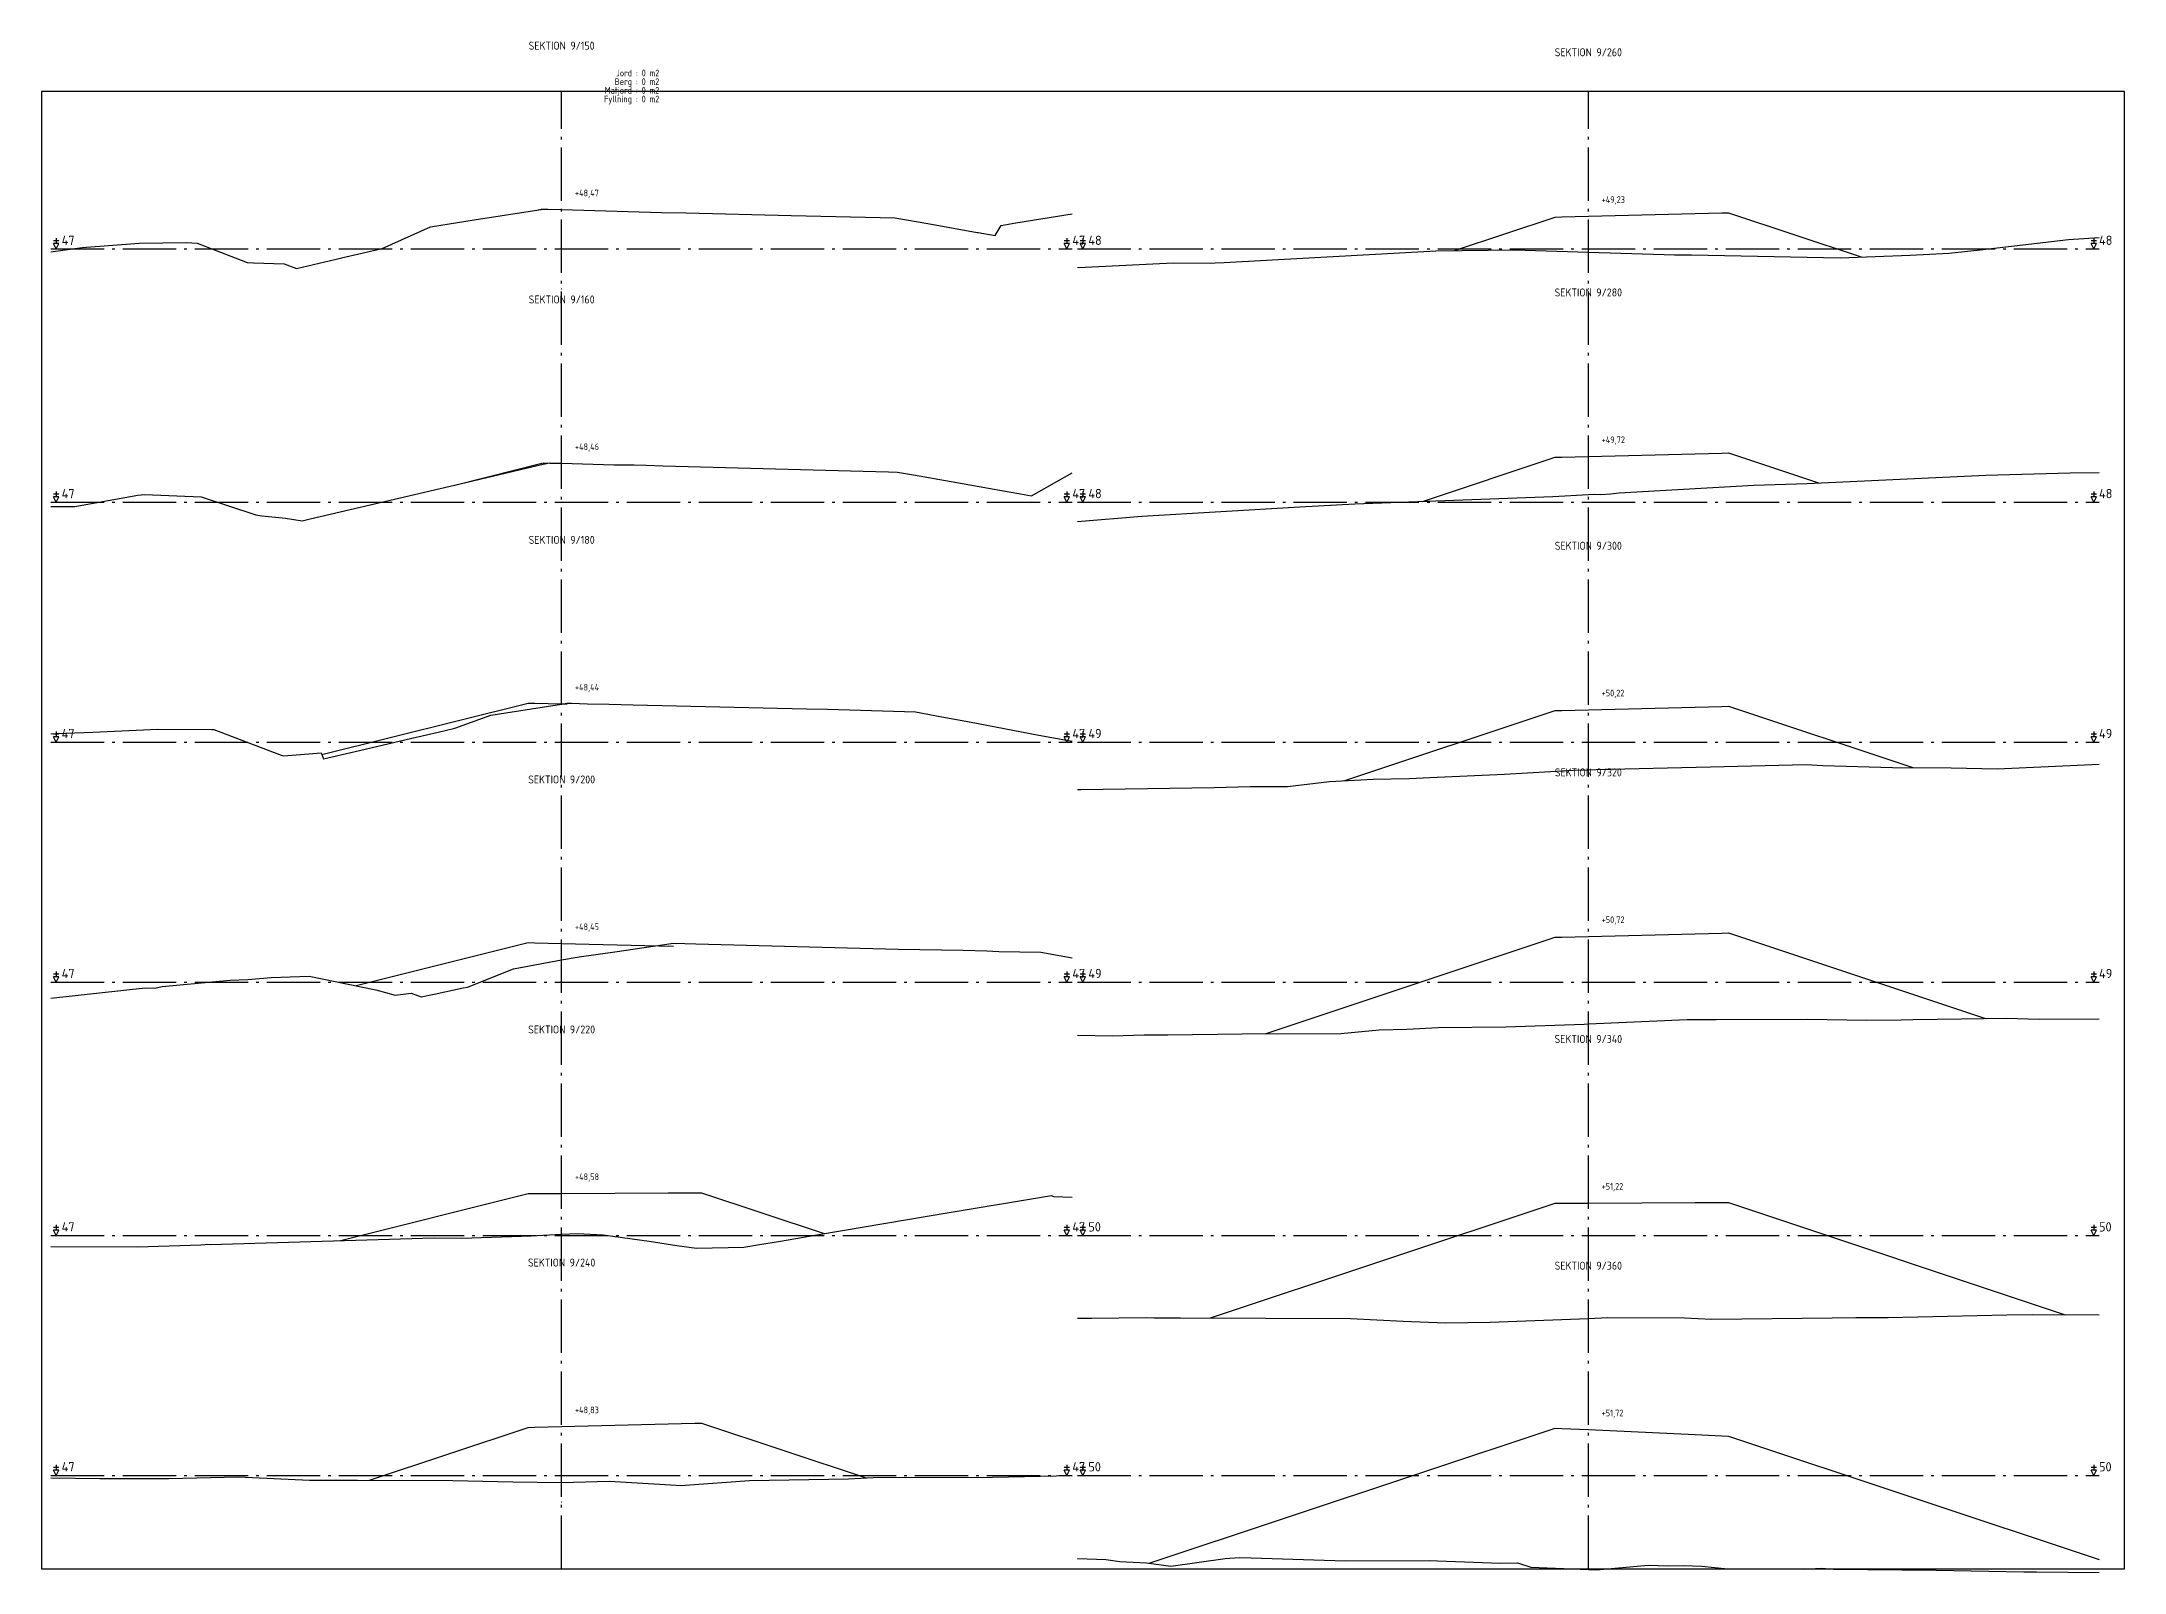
# Model space of a CAD drawing. Header units: metres. Extents: x 164066 to 165347, y 6228109 to 6230364.
# Drawn here: x 164065.9 to 164144, y 6229434 to 6229491.4 of the extents above; entities that cross this region are included whole.
import ezdxf
from ezdxf.enums import TextEntityAlignment as Align

# ---------------------------------------------------------------- set-up
doc = ezdxf.new("R2010")
doc.units = ezdxf.units.M
doc.header["$LTSCALE"] = 0.1
doc.linetypes.add('CENTRUMLINJE', pattern=[27, 20, -3, 1, -3])
for name, color, linetype in [('M-000', 7, 'Continuous'), ('M-372A', 3, 'Continuous'), ('M-374C', 6, 'Continuous'), ('M-378A', 7, 'CENTRUMLINJE'), ('M-378AT', 4, 'Continuous'), ('M-378B', 4, 'CENTRUMLINJE'), ('M-378BT', 4, 'Continuous'), ('M-378CT', 4, 'Continuous'), ('T19202X', 4, 'Continuous')]:
    doc.layers.add(name, color=color, linetype=linetype)
doc.styles.add('ISO35', font='ISO3098', dxfattribs={"height": 3.5})
doc.styles.add('P_ISO_25', font='ISO', dxfattribs={"height": 2.5})
doc.styles.add('P_ISO_30', font='ISO', dxfattribs={"height": 3})

msp = doc.modelspace()

# ---------------------------------------------------------------- linework, layer by layer
at = {"layer": 'M-000'}
msp.add_lwpolyline([(164065.944, 6229434.154), (164144.044, 6229434.154), (164144.044, 6229489.554), (164065.944, 6229489.554), (164065.944, 6229434.154)], dxfattribs=at)
at = {"layer": 'M-372A', "color": 3, "linetype": 'Continuous'}
for points in [[(164066.294, 6229483.552), (164067.461, 6229483.705), (164069.6, 6229483.873), (164071.377, 6229483.899), (164071.77, 6229483.868), (164073.2, 6229483.326), (164073.651, 6229483.147), (164073.89, 6229483.133), (164075.036, 6229483.101), (164075.506, 6229482.925), (164076.988, 6229483.272), (164077.088, 6229483.296), (164077.182, 6229483.318), (164078.71, 6229483.676), (164080.527, 6229484.486), (164082.165, 6229484.744), (164084.753, 6229485.147), (164084.931, 6229485.142), (164085.444, 6229485.128), (164089.19, 6229485.025), (164090.116, 6229485.014), (164094.045, 6229484.911), (164097.945, 6229484.82), (164098.01, 6229484.813), (164099.174, 6229484.606), (164101.028, 6229484.277), (164101.064, 6229484.271), (164101.699, 6229484.159), (164101.92, 6229484.532), (164102.481, 6229484.635), (164104.594, 6229484.968)], [(164104.794, 6229482.96), (164105.076, 6229482.976), (164108.378, 6229483.129), (164109.764, 6229483.121), (164109.956, 6229483.137), (164110.29, 6229483.14), (164118.227, 6229483.584), (164121.181, 6229483.627), (164123.944, 6229483.539), (164126.785, 6229483.449), (164127.181, 6229483.438), (164127.301, 6229483.434), (164127.816, 6229483.433), (164133.392, 6229483.326), (164136.011, 6229483.415), (164137.464, 6229483.502), (164138.633, 6229483.615), (164141.949, 6229484.004), (164143.094, 6229484.086)], [(164066.294, 6229473.999), (164067.184, 6229473.994), (164069.547, 6229474.417), (164069.801, 6229474.45), (164071.926, 6229474.363), (164073.975, 6229473.678), (164074.203, 6229473.641), (164075.091, 6229473.56), (164075.717, 6229473.462), (164076.011, 6229473.531), (164078.262, 6229474.058), (164079.545, 6229474.358), (164081.644, 6229474.85), (164082.635, 6229475.081), (164084.632, 6229475.552), (164084.994, 6229475.638), (164085.444, 6229475.624), (164087.407, 6229475.561), (164088.169, 6229475.552), (164088.611, 6229475.545), (164089.254, 6229475.526), (164096.276, 6229475.328), (164097.703, 6229475.298), (164098.038, 6229475.286), (164098.642, 6229475.179), (164100.056, 6229474.93), (164101.454, 6229474.684), (164102.007, 6229474.587), (164102.518, 6229474.497), (164103.065, 6229474.401), (164104.594, 6229475.262)], [(164104.794, 6229473.433), (164107.195, 6229473.638), (164113.12, 6229473.982), (164115.191, 6229474.09), (164122.607, 6229474.374), (164123.944, 6229474.44), (164124.191, 6229474.452), (164124.415, 6229474.45), (164124.774, 6229474.47), (164125.094, 6229474.504), (164130.153, 6229474.796), (164132.151, 6229474.859), (164138.853, 6229475.17), (164142.007, 6229475.262), (164143.094, 6229475.276)], [(164066.294, 6229465.472), (164066.506, 6229465.484), (164067.865, 6229465.528), (164070.306, 6229465.648), (164072.328, 6229465.633), (164072.383, 6229465.632), (164072.401, 6229465.626), (164074.925, 6229464.669), (164075.023, 6229464.645), (164076.421, 6229464.757), (164076.509, 6229464.533), (164077.7, 6229464.811), (164079.779, 6229465.296), (164080.371, 6229465.434), (164080.807, 6229465.536), (164081.442, 6229465.684), (164082.791, 6229466.163), (164085.444, 6229466.586), (164085.644, 6229466.618), (164085.819, 6229466.614), (164086.411, 6229466.6), (164087.227, 6229466.58), (164088.127, 6229466.559), (164094.625, 6229466.403), (164095.413, 6229466.394), (164098.715, 6229466.293), (164099.702, 6229466.108), (164100.736, 6229465.913), (164103.342, 6229465.424), (164104.594, 6229465.189)], [(164104.794, 6229463.382), (164104.919, 6229463.387), (164109.912, 6229463.451), (164111.265, 6229463.491), (164112.667, 6229463.499), (164114.241, 6229463.675), (164115.874, 6229463.768), (164117.235, 6229463.799), (164117.999, 6229463.829), (164120.794, 6229463.956), (164123.383, 6229464.106), (164123.944, 6229464.122), (164124.243, 6229464.131), (164128.524, 6229464.226), (164132.116, 6229464.315), (164132.735, 6229464.276), (164135.346, 6229464.204), (164137.556, 6229464.193), (164139.275, 6229464.151), (164143.094, 6229464.327)], [(164066.294, 6229455.556), (164066.401, 6229455.564), (164069.827, 6229455.941), (164070.188, 6229455.932), (164070.466, 6229455.995), (164073.008, 6229456.232), (164073.682, 6229456.251), (164074.557, 6229456.327), (164075.971, 6229456.386), (164078.475, 6229455.874), (164079.198, 6229455.672), (164079.799, 6229455.737), (164080.173, 6229455.603), (164080.664, 6229455.708), (164081.747, 6229455.938), (164081.913, 6229455.973), (164083.643, 6229456.661), (164085.444, 6229456.987), (164086.1, 6229457.106), (164087.444, 6229457.294), (164089.639, 6229457.615), (164090.063, 6229457.604), (164090.479, 6229457.593), (164098.069, 6229457.399), (164100.504, 6229457.356), (164101.382, 6229457.334), (164101.835, 6229457.3), (164103.408, 6229457.276), (164104.594, 6229457.064)], [(164104.794, 6229454.166), (164106.101, 6229454.144), (164107.282, 6229454.179), (164108.176, 6229454.182), (164110.966, 6229454.22), (164114.662, 6229454.231), (164116.106, 6229454.368), (164117.135, 6229454.396), (164118.314, 6229454.456), (164120.856, 6229454.479), (164123.788, 6229454.586), (164123.944, 6229454.593), (164127.65, 6229454.753), (164128.162, 6229454.761), (164128.736, 6229454.752), (164132.144, 6229454.763), (164134.387, 6229454.725), (164135.673, 6229454.744), (164136.116, 6229454.753), (164137.933, 6229454.777), (164139.626, 6229454.805), (164140.855, 6229454.767), (164143.094, 6229454.777)], [(164066.294, 6229446.236), (164069.538, 6229446.226), (164071.914, 6229446.31), (164072.076, 6229446.312), (164072.129, 6229446.326), (164072.266, 6229446.322), (164080.667, 6229446.565), (164081.701, 6229446.548), (164084.304, 6229446.643), (164085.444, 6229446.7), (164086.038, 6229446.73), (164086.998, 6229446.685), (164088.721, 6229446.446), (164089.763, 6229446.28), (164090.501, 6229446.175), (164092.276, 6229446.211), (164092.866, 6229446.312), (164093.581, 6229446.434), (164095.082, 6229446.689), (164098.336, 6229447.243), (164099.447, 6229447.433), (164103.81, 6229448.151), (164103.887, 6229448.111), (164104.594, 6229448.09)], [(164104.794, 6229443.555), (164105.323, 6229443.555), (164107.362, 6229443.573), (164107.66, 6229443.569), (164108.654, 6229443.571), (164115.028, 6229443.537), (164116.995, 6229443.442), (164118.588, 6229443.384), (164120.265, 6229443.405), (164123.944, 6229443.547), (164124.676, 6229443.575), (164127.55, 6229443.564), (164128.573, 6229443.518), (164133.082, 6229443.566), (164133.971, 6229443.585), (164135.192, 6229443.583), (164139.637, 6229443.675), (164140.613, 6229443.692), (164143.094, 6229443.676)], [(164066.294, 6229437.56), (164068.123, 6229437.539), (164070.713, 6229437.544), (164073.309, 6229437.597), (164075.984, 6229437.474), (164077.793, 6229437.474), (164081.369, 6229437.463), (164083.618, 6229437.421), (164085.434, 6229437.393), (164085.444, 6229437.393), (164087.225, 6229437.442), (164089.953, 6229437.282), (164090.079, 6229437.285), (164092.482, 6229437.471), (164096.2, 6229437.532), (164097.128, 6229437.578), (164101.599, 6229437.591), (164104.594, 6229437.651)], [(164104.794, 6229434.535), (164104.797, 6229434.535), (164105.854, 6229434.501), (164106.376, 6229434.426), (164107.376, 6229434.374), (164108.287, 6229434.256), (164110.327, 6229434.535), (164110.865, 6229434.574), (164111.298, 6229434.571), (164114.826, 6229434.457), (164117.972, 6229434.466), (164118.285, 6229434.454), (164120.644, 6229434.371), (164121.282, 6229434.372), (164121.789, 6229434.212), (164123.944, 6229434.128), (164124.249, 6229434.117), (164126.19, 6229434.294), (164126.939, 6229434.268), (164127.494, 6229434.28), (164128.2, 6229434.259), (164129.169, 6229434.148), (164132.011, 6229434.144), (164132.685, 6229434.177), (164133.141, 6229434.144), (164136.985, 6229434.105), (164140.274, 6229434.041), (164140.508, 6229434.04), (164140.744, 6229434.035), (164143.094, 6229434.021)]]:
    msp.add_lwpolyline(points, dxfattribs=at)
at = {"layer": 'M-374C', "color": 6, "linetype": 'Continuous'}
for points in [[(164084.566, 6229485.118), (164084.681, 6229485.147), (164084.931, 6229485.141), (164085.444, 6229485.128), (164085.445, 6229485.128), (164085.446, 6229485.128)], [(164118.929, 6229483.595), (164122.694, 6229484.848), (164122.944, 6229484.855), (164123.944, 6229484.88), (164127.944, 6229484.98), (164128.944, 6229485.005), (164129.194, 6229485.011), (164134.173, 6229483.353)], [(164081.483, 6229474.813), (164084.745, 6229475.628), (164084.995, 6229475.622), (164085.444, 6229475.61), (164085.445, 6229475.61), (164085.446, 6229475.61)], [(164117.726, 6229474.187), (164122.694, 6229475.842), (164122.944, 6229475.848), (164123.944, 6229475.873), (164127.944, 6229475.973), (164128.944, 6229475.998), (164129.194, 6229476.004), (164132.573, 6229474.879)], [(164076.448, 6229464.688), (164084.194, 6229466.625), (164084.444, 6229466.618), (164085.444, 6229466.593), (164085.644, 6229466.588), (164085.645, 6229466.588)], [(164114.779, 6229463.706), (164122.694, 6229466.342), (164122.944, 6229466.348), (164123.944, 6229466.373), (164127.944, 6229466.473), (164128.944, 6229466.498), (164129.194, 6229466.504), (164136.112, 6229464.201)], [(164077.74, 6229456.025), (164084.194, 6229457.638), (164084.444, 6229457.632), (164085.444, 6229457.607), (164089.091, 6229457.516), (164089.639, 6229457.502), (164089.64, 6229457.502)], [(164111.827, 6229454.223), (164122.694, 6229457.842), (164122.944, 6229457.848), (164123.944, 6229457.873), (164127.944, 6229457.973), (164128.944, 6229457.998), (164129.194, 6229458.004), (164138.839, 6229454.792)], [(164077.148, 6229446.464), (164084.194, 6229448.225), (164084.444, 6229448.226), (164085.444, 6229448.231), (164089.444, 6229448.251), (164090.444, 6229448.255), (164090.694, 6229448.257), (164095.293, 6229446.725)], [(164109.772, 6229443.565), (164122.694, 6229447.868), (164122.944, 6229447.869), (164123.944, 6229447.873), (164127.944, 6229447.887), (164128.944, 6229447.891), (164129.194, 6229447.892), (164141.829, 6229443.685)], [(164078.235, 6229437.473), (164084.194, 6229439.457), (164084.444, 6229439.464), (164085.444, 6229439.489), (164089.444, 6229439.589), (164090.444, 6229439.614), (164090.694, 6229439.62), (164096.864, 6229437.565)], [(164107.472, 6229434.362), (164122.694, 6229439.431), (164122.944, 6229439.419), (164123.944, 6229439.373), (164127.944, 6229439.187), (164128.944, 6229439.141), (164129.194, 6229439.129), (164143.094, 6229434.501)]]:
    msp.add_lwpolyline(points, dxfattribs=at)
at = {"layer": 'M-378A'}
for p, q in [((164066.294, 6229483.654), (164104.594, 6229483.654)), ((164104.794, 6229483.654), (164143.094, 6229483.654)), ((164066.294, 6229474.154), (164104.594, 6229474.154)), ((164104.794, 6229474.154), (164143.094, 6229474.154)), ((164066.294, 6229465.154), (164104.594, 6229465.154)), ((164104.794, 6229465.154), (164143.094, 6229465.154)), ((164066.294, 6229456.154), (164104.594, 6229456.154)), ((164104.794, 6229456.154), (164143.094, 6229456.154)), ((164066.294, 6229446.654), (164104.594, 6229446.654)), ((164104.794, 6229446.654), (164143.094, 6229446.654)), ((164066.294, 6229437.654), (164104.594, 6229437.654)), ((164104.794, 6229437.654), (164143.094, 6229437.654))]:
    msp.add_line(p, q, dxfattribs=at)
at = {"layer": 'M-378AT'}
for p, q in [((164066.494, 6229484.054), (164066.494, 6229483.854)), ((164104.394, 6229484.054), (164104.394, 6229483.854)), ((164104.994, 6229484.054), (164104.994, 6229483.854)), ((164142.894, 6229484.054), (164142.894, 6229483.854)), ((164066.594, 6229483.954), (164066.394, 6229483.954)), ((164066.494, 6229483.654), (164066.394, 6229483.854)), ((164066.594, 6229483.854), (164066.394, 6229483.854)), ((164066.494, 6229483.654), (164066.594, 6229483.854)), ((164104.494, 6229483.954), (164104.294, 6229483.954)), ((164104.394, 6229483.654), (164104.294, 6229483.854)), ((164104.494, 6229483.854), (164104.294, 6229483.854)), ((164104.394, 6229483.654), (164104.494, 6229483.854)), ((164105.094, 6229483.954), (164104.894, 6229483.954)), ((164104.994, 6229483.654), (164104.894, 6229483.854)), ((164105.094, 6229483.854), (164104.894, 6229483.854)), ((164104.994, 6229483.654), (164105.094, 6229483.854)), ((164142.994, 6229483.954), (164142.794, 6229483.954)), ((164142.894, 6229483.654), (164142.794, 6229483.854)), ((164142.994, 6229483.854), (164142.794, 6229483.854)), ((164142.894, 6229483.654), (164142.994, 6229483.854)), ((164066.594, 6229474.454), (164066.394, 6229474.454)), ((164066.494, 6229474.154), (164066.394, 6229474.354)), ((164066.594, 6229474.354), (164066.394, 6229474.354)), ((164066.494, 6229474.554), (164066.494, 6229474.354)), ((164066.494, 6229474.154), (164066.594, 6229474.354)), ((164104.494, 6229474.454), (164104.294, 6229474.454)), ((164104.394, 6229474.154), (164104.294, 6229474.354)), ((164104.494, 6229474.354), (164104.294, 6229474.354)), ((164104.394, 6229474.554), (164104.394, 6229474.354)), ((164104.394, 6229474.154), (164104.494, 6229474.354)), ((164105.094, 6229474.454), (164104.894, 6229474.454)), ((164104.994, 6229474.154), (164104.894, 6229474.354)), ((164105.094, 6229474.354), (164104.894, 6229474.354)), ((164104.994, 6229474.554), (164104.994, 6229474.354)), ((164104.994, 6229474.154), (164105.094, 6229474.354)), ((164142.994, 6229474.454), (164142.794, 6229474.454)), ((164142.894, 6229474.154), (164142.794, 6229474.354)), ((164142.994, 6229474.354), (164142.794, 6229474.354)), ((164142.894, 6229474.554), (164142.894, 6229474.354)), ((164142.894, 6229474.154), (164142.994, 6229474.354)), ((164066.594, 6229465.454), (164066.394, 6229465.454)), ((164066.494, 6229465.154), (164066.394, 6229465.354)), ((164066.594, 6229465.354), (164066.394, 6229465.354)), ((164066.494, 6229465.554), (164066.494, 6229465.354)), ((164066.494, 6229465.154), (164066.594, 6229465.354)), ((164104.494, 6229465.454), (164104.294, 6229465.454)), ((164104.394, 6229465.154), (164104.294, 6229465.354)), ((164104.494, 6229465.354), (164104.294, 6229465.354)), ((164104.394, 6229465.554), (164104.394, 6229465.354)), ((164104.394, 6229465.154), (164104.494, 6229465.354)), ((164105.094, 6229465.454), (164104.894, 6229465.454)), ((164104.994, 6229465.154), (164104.894, 6229465.354)), ((164105.094, 6229465.354), (164104.894, 6229465.354)), ((164104.994, 6229465.554), (164104.994, 6229465.354)), ((164104.994, 6229465.154), (164105.094, 6229465.354)), ((164142.994, 6229465.454), (164142.794, 6229465.454)), ((164142.894, 6229465.154), (164142.794, 6229465.354)), ((164142.994, 6229465.354), (164142.794, 6229465.354)), ((164142.894, 6229465.554), (164142.894, 6229465.354)), ((164142.894, 6229465.154), (164142.994, 6229465.354)), ((164066.594, 6229456.454), (164066.394, 6229456.454)), ((164066.494, 6229456.154), (164066.394, 6229456.354)), ((164066.594, 6229456.354), (164066.394, 6229456.354)), ((164066.494, 6229456.554), (164066.494, 6229456.354)), ((164066.494, 6229456.154), (164066.594, 6229456.354)), ((164104.494, 6229456.454), (164104.294, 6229456.454)), ((164104.394, 6229456.154), (164104.294, 6229456.354)), ((164104.494, 6229456.354), (164104.294, 6229456.354)), ((164104.394, 6229456.554), (164104.394, 6229456.354)), ((164104.394, 6229456.154), (164104.494, 6229456.354)), ((164105.094, 6229456.454), (164104.894, 6229456.454)), ((164104.994, 6229456.154), (164104.894, 6229456.354)), ((164105.094, 6229456.354), (164104.894, 6229456.354)), ((164104.994, 6229456.554), (164104.994, 6229456.354)), ((164104.994, 6229456.154), (164105.094, 6229456.354)), ((164142.994, 6229456.454), (164142.794, 6229456.454)), ((164142.894, 6229456.154), (164142.794, 6229456.354)), ((164142.994, 6229456.354), (164142.794, 6229456.354)), ((164142.894, 6229456.554), (164142.894, 6229456.354)), ((164142.894, 6229456.154), (164142.994, 6229456.354)), ((164066.594, 6229446.954), (164066.394, 6229446.954)), ((164066.494, 6229446.654), (164066.394, 6229446.854)), ((164066.594, 6229446.854), (164066.394, 6229446.854)), ((164066.494, 6229447.054), (164066.494, 6229446.854)), ((164066.494, 6229446.654), (164066.594, 6229446.854)), ((164104.494, 6229446.954), (164104.294, 6229446.954)), ((164104.394, 6229446.654), (164104.294, 6229446.854)), ((164104.494, 6229446.854), (164104.294, 6229446.854)), ((164104.394, 6229447.054), (164104.394, 6229446.854)), ((164104.394, 6229446.654), (164104.494, 6229446.854)), ((164105.094, 6229446.954), (164104.894, 6229446.954)), ((164104.994, 6229446.654), (164104.894, 6229446.854)), ((164105.094, 6229446.854), (164104.894, 6229446.854)), ((164104.994, 6229447.054), (164104.994, 6229446.854)), ((164104.994, 6229446.654), (164105.094, 6229446.854)), ((164142.994, 6229446.954), (164142.794, 6229446.954)), ((164142.894, 6229446.654), (164142.794, 6229446.854)), ((164142.994, 6229446.854), (164142.794, 6229446.854)), ((164142.894, 6229447.054), (164142.894, 6229446.854)), ((164142.894, 6229446.654), (164142.994, 6229446.854)), ((164066.494, 6229438.054), (164066.494, 6229437.854)), ((164104.394, 6229438.054), (164104.394, 6229437.854)), ((164104.994, 6229438.054), (164104.994, 6229437.854)), ((164142.894, 6229438.054), (164142.894, 6229437.854)), ((164066.594, 6229437.954), (164066.394, 6229437.954)), ((164066.494, 6229437.654), (164066.394, 6229437.854)), ((164066.594, 6229437.854), (164066.394, 6229437.854)), ((164066.494, 6229437.654), (164066.594, 6229437.854)), ((164104.494, 6229437.954), (164104.294, 6229437.954)), ((164104.394, 6229437.654), (164104.294, 6229437.854)), ((164104.494, 6229437.854), (164104.294, 6229437.854)), ((164104.394, 6229437.654), (164104.494, 6229437.854)), ((164105.094, 6229437.954), (164104.894, 6229437.954)), ((164104.994, 6229437.654), (164104.894, 6229437.854)), ((164105.094, 6229437.854), (164104.894, 6229437.854)), ((164104.994, 6229437.654), (164105.094, 6229437.854)), ((164142.994, 6229437.954), (164142.794, 6229437.954)), ((164142.894, 6229437.654), (164142.794, 6229437.854)), ((164142.994, 6229437.854), (164142.794, 6229437.854)), ((164142.894, 6229437.654), (164142.994, 6229437.854))]:
    msp.add_line(p, q, dxfattribs=at)
at = {"layer": 'M-378B', "color": 7, "linetype": 'CENTRUMLINJE'}
for p, q in [((164085.444, 6229434.154), (164085.444, 6229489.554)), ((164123.944, 6229434.154), (164123.944, 6229489.554))]:
    msp.add_line(p, q, dxfattribs=at)
at = {"layer": 'T19202X', "color": 7}
for centre in [(164085.444, 6229482.154), (164123.944, 6229482.154), (164085.444, 6229472.654), (164123.944, 6229472.654), (164085.444, 6229462.654), (164123.944, 6229462.654), (164085.444, 6229454.654), (164123.944, 6229453.154), (164085.444, 6229445.654), (164123.944, 6229442.654), (164085.444, 6229436.654)]:
    msp.add_circle(centre, 0.001, dxfattribs=at)

# ---------------------------------------------------------------- texts
at = {"layer": 'M-378AT', "color": 7, "style": 'ISO35'}
for s, p in [('47', (164066.694, 6229483.804)), ('47', (164104.594, 6229483.804)), ('48', (164105.194, 6229483.804)), ('48', (164143.094, 6229483.804)), ('47', (164066.694, 6229474.304)), ('47', (164104.594, 6229474.304)), ('48', (164105.194, 6229474.304)), ('48', (164143.094, 6229474.304)), ('47', (164066.694, 6229465.304)), ('47', (164104.594, 6229465.304)), ('49', (164105.194, 6229465.304)), ('49', (164143.094, 6229465.304)), ('47', (164066.694, 6229456.304)), ('47', (164104.594, 6229456.304)), ('49', (164105.194, 6229456.304)), ('49', (164143.094, 6229456.304)), ('47', (164066.694, 6229446.804)), ('47', (164104.594, 6229446.804)), ('50', (164105.194, 6229446.804)), ('50', (164143.094, 6229446.804)), ('47', (164066.694, 6229437.804)), ('47', (164104.594, 6229437.804)), ('50', (164105.194, 6229437.804)), ('50', (164143.094, 6229437.804))]:
    msp.add_text(s, height=0.35, dxfattribs=at).set_placement(p)
at = {"layer": 'M-378BT', "color": 2, "style": 'P_ISO_30'}
for s, p in [('SEKTION 9/150', (164085.444, 6229491.128)), ('SEKTION 9/260', (164123.944, 6229490.88)), ('SEKTION 9/160', (164085.444, 6229481.61)), ('SEKTION 9/280', (164123.944, 6229481.873)), ('SEKTION 9/180', (164085.444, 6229472.593)), ('SEKTION 9/300', (164123.944, 6229472.373)), ('SEKTION 9/200', (164085.444, 6229463.607)), ('SEKTION 9/320', (164123.944, 6229463.873)), ('SEKTION 9/220', (164085.444, 6229454.231)), ('SEKTION 9/340', (164123.944, 6229453.873)), ('SEKTION 9/240', (164085.444, 6229445.489)), ('SEKTION 9/360', (164123.944, 6229445.373))]:
    msp.add_text(s, height=0.3, dxfattribs=at).set_placement(p, align=Align.CENTER)
at = {"layer": 'M-378BT', "color": 2, "style": 'P_ISO_25'}
for s, p in [('+48,47', (164085.944, 6229485.628)), ('+49,23', (164124.444, 6229485.38)), ('+48,46', (164085.944, 6229476.11)), ('+49,72', (164124.444, 6229476.373)), ('+48,44', (164085.944, 6229467.093)), ('+50,22', (164124.444, 6229466.873)), ('+48,45', (164085.944, 6229458.107)), ('+50,72', (164124.444, 6229458.373)), ('+48,58', (164085.944, 6229448.731)), ('+51,22', (164124.444, 6229448.373)), ('+48,83', (164085.944, 6229439.989)), ('+51,72', (164124.444, 6229439.873))]:
    msp.add_text(s, height=0.25, dxfattribs=at).set_placement(p)
at = {"layer": 'M-378CT', "color": 2, "style": 'P_ISO_25'}
for s, p in [('Jord : ', (164088.444, 6229490.128)), ('Matjord : ', (164088.444, 6229489.478)), ('Berg : ', (164088.444, 6229489.803)), ('Fyllning : ', (164088.444, 6229489.153))]:
    msp.add_text(s, height=0.25, dxfattribs=at).set_placement(p, align=Align.RIGHT)
for p in [(164088.444, 6229490.128), (164088.444, 6229489.803), (164088.444, 6229489.478), (164088.444, 6229489.153)]:
    msp.add_text('0 m2', height=0.25, dxfattribs=at).set_placement(p)

doc.saveas('drawing.dxf')
